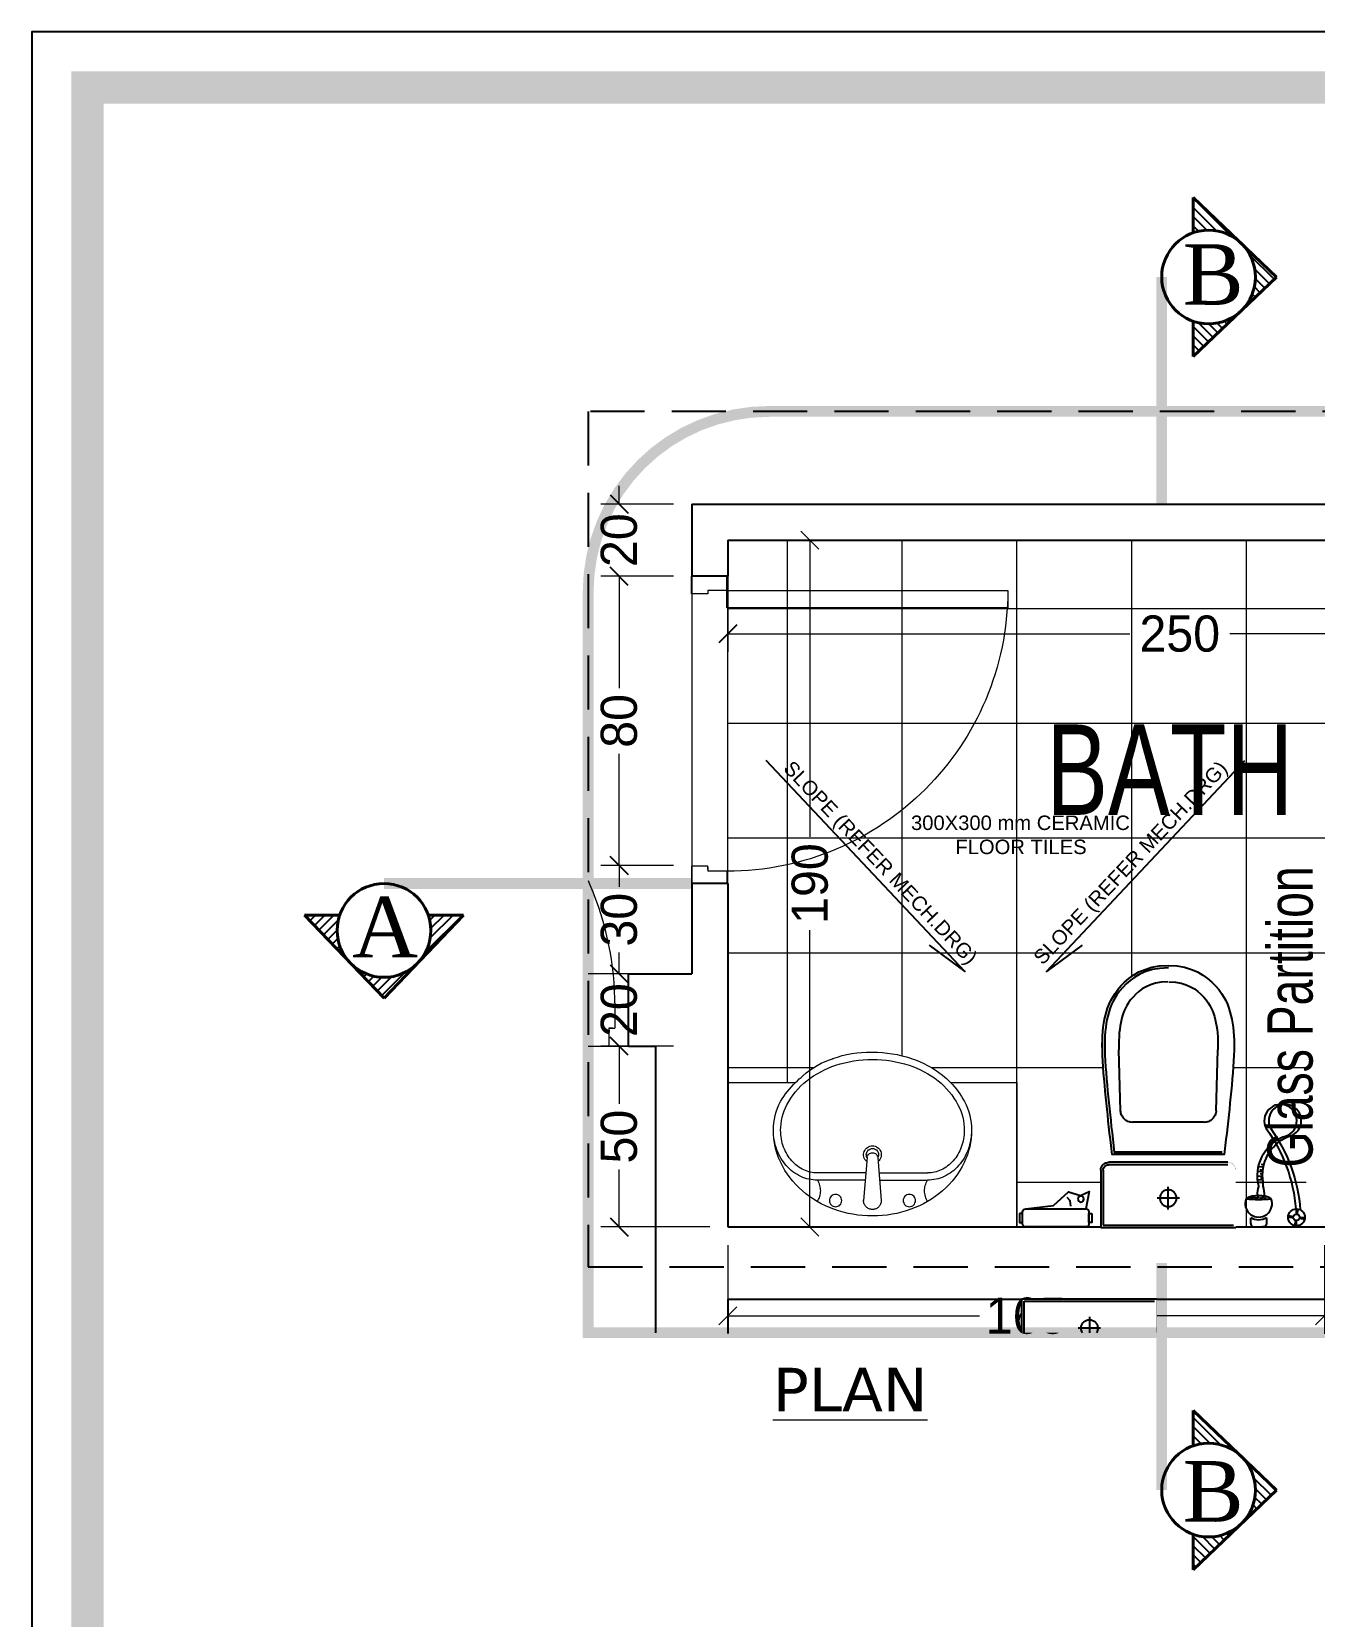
# Model space of a CAD drawing. Header units: centimetres. Extents: x 7997 to 116674, y 1017 to 13844.
# Drawn here: x 50144.3 to 50499, y 10333.7 to 10772.1 of the extents above; entities that cross this region are included whole.
import ezdxf
from ezdxf.xclip import XClip

# ---------------------------------------------------------------- set-up
doc = ezdxf.new("R2010")
doc.units = ezdxf.units.CM
doc.header["$LTSCALE"] = 200
doc.header["$XCLIPFRAME"] = 0
doc.header["$PDMODE"] = 2
for name, pattern in [('A-106-Typical Floor Plan$0$HIDDEN', [0.375, 0.25, -0.125]), ('CENTER2', [1.125, 0.75, -0.125, 0.125, -0.125]), ('DASHED', [0.75, 0.5, -0.25])]:
    doc.linetypes.add(name, pattern=pattern)
for name, color, linetype in [('$1$BATH-FUR', 8, 'Continuous'), ('$1$wipeout', 85, 'Continuous'), ('$1$Z-RUBBER', 8, 'Continuous'), ('0949-AR-100-002 Basement level$0$KEITH - SAN', 1, 'Continuous'), ('A-DIM', 10, 'Continuous'), ('AFP-TOILET FIXTURE', 8, 'Continuous'), ('ARCH-TEXT', 6, 'Continuous'), ('AXIS', 9, 'CENTER2'), ('DIM', 11, 'Continuous'), ('SLOPE', 4, 'Continuous'), ('TXT', 6, 'Continuous'), ('Z-RUBBER', 8, 'Continuous')]:
    doc.layers.add(name, color=color, linetype=linetype)
for name, color, linetype, lineweight in [('$1$FIXTURE', 6, 'Continuous', 13), ('$1$Layer1', 67, 'Continuous', 9), ('$1$TEXT', 6, 'Continuous', 18), ('$1$WALL', 3, 'Continuous', 25), ('$2$HAT', 8, 'Continuous', 9), ('FIXTURE', 6, 'Continuous', 13), ('HA', 251, 'Continuous', 0), ('HAT', 8, 'Continuous', 9), ('PLAN', 7, 'Continuous', 40), ('TEXT', 6, 'Continuous', 18), ('WALL', 3, 'Continuous', 25)]:
    doc.layers.add(name, color=color, linetype=linetype, lineweight=lineweight)
doc.styles.add('$1$style8', font='swisscl.ttf', dxfattribs={"width": 0.8})
doc.styles.add('ROMAND', font='times.ttf')
doc.styles.add('sheet notes', font='verdana.ttf')
doc.styles.add('Style-Arial', font='arial.ttf')
doc.styles.add('T2', font='')
doc.styles.get('T2').set_extended_font_data('Elisia')
doc.dimstyles.new('NORMAL-1', dxfattribs={"dimtxt": 10, "dimasz": 5, "dimexe": 5, "dimexo": 5, "dimgap": 1, "dimtad": 0, "dimdec": 0, "dimdsep": 46, "dimtxsty": 'T2', "dimblk1": 'OBLIQUE', "dimblk2": 'OBLIQUE', "dimsah": 1, "dimcen": 0.09, "dimclrd": 4, "dimclre": 4, "dimclrt": 6, "dimadec": 0, "dimazin": 0, "dimtfac": 1, "dimtdec": 0, "dimtofl": 0, "dimtmove": 1, "dimatfit": 3, "dimldrblk": 'OPEN30', "dimfxl": 0, "dimtolj": 1, "dimtzin": 0, "dimlwd": 5, "dimlwe": 5, "dimarcsym": 0})
pattern_1 = [(135, (51569.2722, 9705.9187), (-1.2678204, -1.2678204), [])]
pattern_2 = [(45, (-21734.0303, -7392.24753), (-0.08838834765, 0.08838834765), [])]

# ---------------------------------------------------------------- blocks, each defined once
blk = doc.blocks.new('_OBLIQUE')
at = {"color": 0, "linetype": 'ByBlock'}
blk.add_line((-0.5, -0.5), (0.5, 0.5), dxfattribs=at)
blk = doc.blocks.new('*D325')
at = {"layer": 'A-DIM', "color": 4, "lineweight": 5, "transparency": 16777216}
for p, q in [((50306.73, 10641.43), (50306.73, 10646.43)), ((50321.81, 10641.43), (50301.73, 10641.43)), ((50321.81, 10621.43), (50301.73, 10621.43)), ((50306.73, 10621.43), (50306.73, 10616.43))]:
    blk.add_line(p, q, dxfattribs=at)
at = {"layer": 'Defpoints', "color": 0, "transparency": 16777216}
for p in [(50326.81, 10641.43), (50306.73, 10621.43), (50326.81, 10621.43)]:
    blk.add_point(p, dxfattribs=at)
at = {"layer": 'A-DIM', "color": 4, "lineweight": 5, "transparency": 16777216, "xscale": 5, "yscale": 5, "zscale": 5}
for p, rotation in [((50306.73, 10641.43), 270), ((50306.73, 10621.43), 90)]:
    blk.add_blockref('_OBLIQUE', p, dxfattribs=dict(at, rotation=rotation))
at = {"layer": 'A-DIM', "color": 6, "transparency": 16777216, "insert": (50306.73, 10631.43), "char_height": 10, "attachment_point": 5, "rotation": 90, "style": 'T2'}
blk.add_mtext('\\A1;20', dxfattribs=at)
blk = doc.blocks.new('_Open30')
at = {"color": 0, "linetype": 'ByBlock', "lineweight": -2}
for p, q in [((-1, 0.268), (0, 0)), ((0, 0), (-1, -0.268)), ((0, 0), (-1, 0))]:
    blk.add_line(p, q, dxfattribs=at)
blk = doc.blocks.new('*D326')
at = {"layer": 'A-DIM', "color": 4, "lineweight": 5, "transparency": 16777216}
for p, q in [((50321.81, 10621.43), (50301.73, 10621.43)), ((50306.73, 10621.43), (50306.73, 10590.52)), ((50306.73, 10541.43), (50306.73, 10572.33)), ((50321.81, 10541.43), (50301.73, 10541.43))]:
    blk.add_line(p, q, dxfattribs=at)
at = {"layer": 'Defpoints', "color": 0, "transparency": 16777216}
for p in [(50326.81, 10621.43), (50306.73, 10541.43), (50326.81, 10541.43)]:
    blk.add_point(p, dxfattribs=at)
at = {"layer": 'A-DIM', "color": 4, "lineweight": 5, "transparency": 16777216, "xscale": 5, "yscale": 5, "zscale": 5}
for p, rotation in [((50306.73, 10621.43), 90), ((50306.73, 10541.43), 270)]:
    blk.add_blockref('_OBLIQUE', p, dxfattribs=dict(at, rotation=rotation))
at = {"layer": 'A-DIM', "color": 6, "transparency": 16777216, "insert": (50306.73, 10581.43), "char_height": 10, "attachment_point": 5, "rotation": 90, "style": 'T2'}
blk.add_mtext('\\A1;80', dxfattribs=at)
blk = doc.blocks.new('*D327')
at = {"layer": 'A-DIM', "color": 4, "lineweight": 5, "transparency": 16777216}
for p, q in [((50321.81, 10541.43), (50301.73, 10541.43)), ((50306.73, 10541.43), (50306.73, 10535.52)), ((50306.73, 10511.43), (50306.73, 10517.33)), ((50321.81, 10511.43), (50301.73, 10511.43))]:
    blk.add_line(p, q, dxfattribs=at)
at = {"layer": 'Defpoints', "color": 0, "transparency": 16777216}
for p in [(50326.81, 10541.43), (50306.73, 10511.43), (50326.81, 10511.43)]:
    blk.add_point(p, dxfattribs=at)
at = {"layer": 'A-DIM', "color": 4, "lineweight": 5, "transparency": 16777216, "xscale": 5, "yscale": 5, "zscale": 5}
for p, rotation in [((50306.73, 10541.43), 90), ((50306.73, 10511.43), 270)]:
    blk.add_blockref('_OBLIQUE', p, dxfattribs=dict(at, rotation=rotation))
at = {"layer": 'A-DIM', "color": 6, "transparency": 16777216, "insert": (50306.73, 10526.43), "char_height": 10, "attachment_point": 5, "rotation": 90, "style": 'T2'}
blk.add_mtext('\\A1;30', dxfattribs=at)
blk = doc.blocks.new('*D328')
at = {"layer": 'A-DIM', "color": 4, "lineweight": 5, "transparency": 16777216}
for p, q in [((50306.73, 10511.43), (50306.73, 10516.43)), ((50321.81, 10511.43), (50301.73, 10511.43)), ((50321.81, 10491.43), (50301.73, 10491.43)), ((50306.73, 10491.43), (50306.73, 10486.43))]:
    blk.add_line(p, q, dxfattribs=at)
at = {"layer": 'Defpoints', "color": 0, "transparency": 16777216}
for p in [(50326.81, 10511.43), (50306.73, 10491.43), (50326.81, 10491.43)]:
    blk.add_point(p, dxfattribs=at)
at = {"layer": 'A-DIM', "color": 4, "lineweight": 5, "transparency": 16777216, "xscale": 5, "yscale": 5, "zscale": 5}
for p, rotation in [((50306.73, 10511.43), 270), ((50306.73, 10491.43), 90)]:
    blk.add_blockref('_OBLIQUE', p, dxfattribs=dict(at, rotation=rotation))
at = {"layer": 'A-DIM', "color": 6, "transparency": 16777216, "insert": (50306.73, 10501.43), "char_height": 10, "attachment_point": 5, "rotation": 90, "style": 'T2'}
blk.add_mtext('\\A1;20', dxfattribs=at)
blk = doc.blocks.new('*D329')
at = {"layer": 'A-DIM', "color": 4, "lineweight": 5, "transparency": 16777216}
for p, q in [((50321.81, 10491.43), (50301.73, 10491.43)), ((50306.73, 10491.43), (50306.73, 10475.52)), ((50306.73, 10441.43), (50306.73, 10457.33)), ((50331.81, 10441.43), (50301.73, 10441.43))]:
    blk.add_line(p, q, dxfattribs=at)
at = {"layer": 'Defpoints', "color": 0, "transparency": 16777216}
for p in [(50326.81, 10491.43), (50306.73, 10441.43), (50336.81, 10441.43)]:
    blk.add_point(p, dxfattribs=at)
at = {"layer": 'A-DIM', "color": 4, "lineweight": 5, "transparency": 16777216, "xscale": 5, "yscale": 5, "zscale": 5}
for p, rotation in [((50306.73, 10491.43), 90), ((50306.73, 10441.43), 270)]:
    blk.add_blockref('_OBLIQUE', p, dxfattribs=dict(at, rotation=rotation))
at = {"layer": 'A-DIM', "color": 6, "transparency": 16777216, "insert": (50306.73, 10466.43), "char_height": 10, "attachment_point": 5, "rotation": 90, "style": 'T2'}
blk.add_mtext('\\A1;50', dxfattribs=at)
blk = doc.blocks.new('Wc-hl')
at = {"layer": 'AFP-TOILET FIXTURE'}
blk.add_lwpolyline([(0.0917, -0.0417), (0.0917, -0.0083, 0.414214), (0.0833, 0), (-0.0833, 0, 0.414214), (-0.0917, -0.0083), (-0.0917, -0.0417, 0.414214), (-0.0833, -0.05), (0.0833, -0.05, 0.414214)], format="xyb", close=True, dxfattribs=at)
for points in [[(-0.1, -0.0375), (-0.1, -0.0125), (-0.0917, -0.0125), (-0.0917, -0.0375)], [(0.1, -0.0375), (0.1, -0.0125), (0.0917, -0.0125), (0.0917, -0.0375)]]:
    blk.add_lwpolyline(points, close=True, dxfattribs=at)
for points in [[(-0.0833, -0.05), (-0.0067, -0.0594), (0.0348, -0.0973), (0.0682, -0.087), (0.0923, -0.0985), (0.0833, -0.05)], [(0.0418, -0.0577), (0.0402, -0.0721), (0.0311, -0.0817)]]:
    blk.add_lwpolyline(points, dxfattribs=at)
blk.add_circle((0.0694, -0.0773), 0.00833, dxfattribs=at)
blk = doc.blocks.new('Hs')
at = {"layer": 'AFP-TOILET FIXTURE'}
for p, q in [((-0.0028, 0.1317), (0.0114, 0.1308)), ((-0.0022, 0.1545), (0.0115, 0.1536)), ((-0.0022, 0.1413), (0.0111, 0.1404)), ((0.0001, 0.167), (0.0133, 0.1662)), ((0.0035, 0.159), (0.012, 0.1584)), ((0.0043, 0.1479), (0.0111, 0.1475)), ((0.0048, 0.1361), (0.0113, 0.1356)), ((0.0067, 0.1737), (0.0149, 0.1732)), ((-0.0019, 0.1243), (0.0127, 0.1243)), ((0.0127, 0.1133), (0.0127, 0.1243)), ((0.1047, 0.0355), (0.1047, 0.0499)), ((0.1066, 0.0353), (0.1096, 0.0494)), ((0.0816, 0.0271), (0.096, 0.0269)), ((0.0821, 0.0319), (0.0962, 0.0287)), ((0.0999, 0.004), (0.1029, 0.0181)), ((0.1047, 0.0035), (0.1047, 0.0179)), ((0.1133, 0.0247), (0.1273, 0.0215)), ((0.1135, 0.0266), (0.1279, 0.0263))]:
    blk.add_line(p, q, dxfattribs=at)
for points in [[(0.0002, 0.1133, -0.365329), (0.0673, 0.2493, 3.183615), (0.0211, 0.2722, -0.138182), (0.1029, 0.0498)], [(0.0127, 0.1243, -0.341856), (0.0797, 0.2493, 3.183615), (0.0335, 0.2722, -0.139739), (0.1152, 0.0474)], [(-0.022, 0.0258), (-0.022, 0.0108, 0.414214), (-0.0112, 0)], [(-0.0112, 0), (0.0112, 0, 0.414214)], [(0.022, 0.0258), (0.022, 0.0108, -0.414214), (0.0112, 0)]]:
    blk.add_lwpolyline(points, format="xyb", dxfattribs=at)
for centre, radius in [((-0.0211, 0.0802), 0.00149), ((-0.014, 0.0814), 0.00149), ((-0.007, 0.0802), 0.00149), ((-0.0009, 0.0823), 0.00149), ((0.0061, 0.0799), 0.00149), ((0.012, 0.0823), 0.00149), ((0.0181, 0.0799), 0.00149), ((0.1047, 0.0267), 0.0232), ((0.1047, 0.0267), 0.00879)]:
    blk.add_circle(centre, radius, dxfattribs=at)
for centre, radius, start, end in [((0.0549, 0.0922), 0.0586, 158.924, 185.0361), ((-0.0455, 0.0933), 0.0615, 352.5315, 18.9356), ((0, 0.0646), 0.0373, 158.5415, 21.4585), ((0, 0.0153), 0.0719, 61.1108, 118.8892), ((0, 0.3579), 0.2818, 262.9182, 277.0818), ((0, 0.0646), 0.0445, 240.4298, 299.5702)]:
    blk.add_arc(centre, radius, start, end, dxfattribs=at)
blk = doc.blocks.new('*D453')
at = {"layer": 'Defpoints', "color": 0, "transparency": 16777216}
for p in [(50337, 10631.43), (50359.52, 10631.43), (50336.81, 10441.43)]:
    blk.add_point(p, dxfattribs=at)
at = {"layer": 'HAT', "color": 4, "lineweight": 5, "transparency": 16777216}
for p, q in [((50342, 10631.43), (50364.52, 10631.43)), ((50359.52, 10631.43), (50359.52, 10549.33)), ((50359.52, 10441.43), (50359.52, 10523.52)), ((50341.81, 10441.43), (50364.52, 10441.43))]:
    blk.add_line(p, q, dxfattribs=at)
at = {"layer": 'HAT', "color": 4, "lineweight": 5, "transparency": 16777216, "xscale": 5, "yscale": 5, "zscale": 5}
for p, rotation in [((50359.52, 10631.43), 90), ((50359.52, 10441.43), 270)]:
    blk.add_blockref('_OBLIQUE', p, dxfattribs=dict(at, rotation=rotation))
at = {"layer": 'HAT', "color": 6, "transparency": 16777216, "insert": (50359.52, 10536.43), "char_height": 10, "attachment_point": 5, "rotation": 90, "style": 'T2'}
blk.add_mtext('\\A1;190', dxfattribs=at)
blk = doc.blocks.new('*D467')
at = {"layer": 'Defpoints', "color": 0, "transparency": 16777216}
for p in [(50336.81, 10441.43), (50501.81, 10441.43), (50336.81, 10416.83)]:
    blk.add_point(p, dxfattribs=at)
at = {"layer": 'HAT', "color": 4, "lineweight": 5, "transparency": 16777216}
for p, q in [((50336.81, 10436.43), (50336.81, 10411.83)), ((50501.81, 10436.43), (50501.81, 10411.83)), ((50336.81, 10416.83), (50406.41, 10416.83)), ((50501.81, 10416.83), (50432.22, 10416.83))]:
    blk.add_line(p, q, dxfattribs=at)
at = {"layer": 'HAT', "color": 4, "lineweight": 5, "transparency": 16777216, "xscale": 5, "yscale": 5, "zscale": 5, "rotation": 180}
blk.add_blockref('_OBLIQUE', (50336.81, 10416.83), dxfattribs=at)
at = {"layer": 'HAT', "color": 4, "lineweight": 5, "transparency": 16777216, "xscale": 5, "yscale": 5, "zscale": 5}
blk.add_blockref('_OBLIQUE', (50501.81, 10416.83), dxfattribs=at)
at = {"layer": 'HAT', "color": 6, "transparency": 16777216, "insert": (50419.31, 10416.83), "char_height": 10, "attachment_point": 5, "style": 'T2'}
blk.add_mtext('\\A1;165', dxfattribs=at)
blk = doc.blocks.new('*D881')
at = {"layer": 'Defpoints', "color": 0, "transparency": 16777216}
for p in [(50336.81, 10631.43), (50586.81, 10631.18), (50586.81, 10605.52)]:
    blk.add_point(p, dxfattribs=at)
at = {"layer": 'DIM', "color": 4, "lineweight": 5, "transparency": 16777216}
for p, q in [((50336.81, 10626.43), (50336.81, 10600.52)), ((50586.81, 10626.18), (50586.81, 10600.52)), ((50336.81, 10605.52), (50447.96, 10605.52)), ((50586.81, 10605.52), (50475.67, 10605.52))]:
    blk.add_line(p, q, dxfattribs=at)
at = {"layer": 'DIM', "color": 4, "lineweight": 5, "transparency": 16777216, "xscale": 5, "yscale": 5, "zscale": 5, "rotation": 180}
blk.add_blockref('_OBLIQUE', (50336.81, 10605.52), dxfattribs=at)
at = {"layer": 'DIM', "color": 4, "lineweight": 5, "transparency": 16777216, "xscale": 5, "yscale": 5, "zscale": 5}
blk.add_blockref('_OBLIQUE', (50586.81, 10605.52), dxfattribs=at)
at = {"layer": 'DIM', "color": 6, "transparency": 16777216, "insert": (50461.81, 10605.52), "char_height": 10, "attachment_point": 5, "style": 'T2'}
blk.add_mtext('\\A1;250', dxfattribs=at)
blk = doc.blocks.new('08-TITLE SHEET-selattin', base_point=(45714.81, -203081.37))
at = {"color": 0}
blk.add_lwpolyline([(51244.81, -203081.37), (45714.81, -203081.37), (45714.81, -206921.37), (51244.81, -206921.37)], close=True, dxfattribs=at)
at = {"color": 0, "linetype": 'ByBlock', "const_width": 17.04}
blk.add_lwpolyline([(45744.29, -206891.89), (51215.34, -206891.89), (51215.34, -203110.84), (45744.29, -203110.84)], close=True, dxfattribs=at)
at = {"layer": 'HA', "ltscale": 1.2}
blk.add_lwpolyline([(45714.81, -203081.37), (51244.81, -203081.37), (51244.81, -206921.37), (45714.81, -206921.37)], close=True, dxfattribs=at)
blk = doc.blocks.new('A$C414D25BB')
at = {"layer": 'Z-RUBBER', "ltscale": 0.05}
h = blk.add_hatch(dxfattribs=at)
h.set_pattern_fill('ANSI31', color=256, style=0)
h.set_pattern_definition(pattern_2)
h.paths.add_polyline_path([(0.114, 0.0618, -5.138733), (0.1155, 0.0618), (0.1155, 0.0603), (0.1162, 0.0603), (0.1155, 0.0581), (0.1162, 0.0581), (0.1147, 0.0556), (0.1132, 0.0581), (0.114, 0.0581), (0.1132, 0.0603), (0.114, 0.0603)])
at = {"layer": 'FIXTURE'}
for p, q in [((0.8572, 0.9156), (0.8572, 0.1156)), ((0.9072, 0.9156), (0.8572, 0.9156)), ((0.9072, 0.1156), (0.9072, 0.9156)), ((0.1072, 0.1156), (0.0722, 0.1156)), ((0.0722, 0.1156), (0.0722, 0.0156)), ((0.1072, 0.1156), (0.1072, 0.0616)), ((0.8572, 0.1156), (0.9072, 0.1156)), ((0.9072, 0.1156), (0.9472, 0.1156)), ((0.9072, 0.1156), (0.9072, 0.0616)), ((0.9472, 0.1156), (0.9472, 0.0156)), ((0.1192, 0.0616), (0.1072, 0.0616)), ((0.1122, 0.0616), (0.1222, 0.0616)), ((0.1222, 0.0616), (0.1222, 0.0156)), ((0.9072, 0.0616), (0.8972, 0.0616)), ((0.8972, 0.0616), (0.8972, 0.0156)), ((0.1222, 0.0156), (0.0722, 0.0156)), ((0.8972, 0.0156), (0.9472, 0.0156))]:
    blk.add_line(p, q, dxfattribs=at)
blk.add_lwpolyline([(0.9055, 0.0616), (0.904, 0.0616)], dxfattribs=at)
blk.add_arc((0.9072, 0.1156), 0.8, 90, 180, dxfattribs=at)
blk = doc.blocks.new('$1$A$C397E50C8')
at = {"layer": '$1$Layer1', "color": 8}
for p, q in [((0.8, 0.514), (0.8, 0.114)), ((0.385, 0.3222), (0.3755, 0.441)), ((0.415, 0.3222), (0.4245, 0.441)), ((0.38, 0.3845), (0.2477, 0.3845)), ((0.38, 0.3645), (0.2477, 0.3645)), ((0.42, 0.3845), (0.5523, 0.3845)), ((0.42, 0.3645), (0.5523, 0.3645)), ((0, 0.114), (0.1875, 0.114)), ((0.6161, 0.114), (0.8, 0.114))]:
    blk.add_line(p, q, dxfattribs=at)
for centre in [(0.298, 0.441), (0.502, 0.441)]:
    blk.add_circle(centre, 0.017, dxfattribs=at)
for centre, radius, start, end in [((0.4, 0.1673), 0.3162, 90, 109.7015), ((0.4, 0.1673), 0.3162, 70.2985, 90), ((0.3861, 0.2061), 0.275, 109.7015, 130.8429), ((0.1998, 0.4137), 0.0561, 328.5927, 32.0804), ((0.4, 0.441), 0.0245, 0, 180), ((0.4139, 0.2061), 0.275, 49.1571, 70.2985), ((0.6002, 0.4137), 0.0561, 147.9196, 211.4073), ((0.3647, 0.2308), 0.2423, 130.8429, 154.3988), ((0.4353, 0.2308), 0.2423, 25.6012, 49.1571), ((0.2545, 0.2621), 0.1239, 115.1324, 138.557), ((0.2545, 0.2621), 0.1039, 115.1324, 138.557), ((0.2477, 0.2766), 0.1079, 90, 115.1324), ((0.2477, 0.2766), 0.0879, 90, 115.1324), ((0.5523, 0.2766), 0.1079, 64.8676, 90), ((0.5523, 0.2766), 0.0879, 64.8676, 90), ((0.5455, 0.2621), 0.1039, 41.443, 64.8676), ((0.5455, 0.2621), 0.1239, 41.443, 64.8676), ((0.3317, 0.2466), 0.2057, 154.3988, 180), ((0.2652, 0.2527), 0.1381, 138.557, 159.911), ((0.2652, 0.2527), 0.1181, 138.557, 159.911), ((0.4, 0.314), 0.0245, 130.1483, 49.8517), ((0.4, 0.314), 0.017, 151.52, 28.48), ((0.4, 0.3234), 0.015, 184.5957, 355.4043), ((0.5348, 0.2527), 0.1181, 20.089, 41.443), ((0.5348, 0.2527), 0.1381, 20.089, 41.443), ((0.4683, 0.2466), 0.2057, 0, 25.6012), ((0.2818, 0.2466), 0.1558, 159.911, 180), ((0.2818, 0.2466), 0.1358, 159.911, 180), ((0.5182, 0.2466), 0.1358, 0, 20.089), ((0.5182, 0.2466), 0.1558, 0, 20.089), ((0.298, 0.2466), 0.172, 180, 207.7048), ((0.298, 0.2466), 0.152, 180, 207.7048), ((0.502, 0.2466), 0.152, 332.2952, 0), ((0.502, 0.2466), 0.172, 332.2952, 0), ((0.3472, 0.2725), 0.2075, 207.7048, 231.7336), ((0.4528, 0.2725), 0.2075, 308.2664, 332.2952), ((0.39, 0.3175), 0.2871, 211.6966, 225.1435), ((0.4528, 0.2725), 0.2275, 315.8627, 332.2952), ((0.39, 0.3175), 0.2871, 225.1435, 230.6034), ((0.3551, 0.2568), 0.2183, 227.5536, 253.317), ((0.3792, 0.313), 0.2592, 231.7336, 251.9061), ((0.4208, 0.313), 0.2592, 288.0939, 308.2664), ((0.4208, 0.313), 0.2792, 288.0939, 308.2664), ((0.4528, 0.2725), 0.2275, 308.2664, 315.8627), ((0.39, 0.3175), 0.2871, 249.6954, 271.4336), ((0.4, 0.3768), 0.3263, 251.9061, 270), ((0.4, 0.3768), 0.3263, 270, 288.0939), ((0.4, 0.3768), 0.3463, 270, 288.0939), ((0.4, 0.3768), 0.3463, 269.5314, 270)]:
    blk.add_arc(centre, radius, start, end, dxfattribs=at)
blk = doc.blocks.new('$1$CLOSET')
blk.add_wipeout([(-2144343.9545, -2148345.497), (-2144343.7934, -2148345.4974), (-2144343.7873, -2148345.4993), (-2144343.7794, -2148345.505), (-2144343.7776, -2148345.508), (-2144343.7751, -2148345.515), (-2144343.7744, -2148345.5189), (-2144343.7744, -2148345.8484), (-2144343.7759, -2148345.8564), (-2144343.7786, -2148345.8613), (-2144343.7808, -2148345.8639), (-2144343.7831, -2148345.8657), (-2144343.7887, -2148345.8686), (-2144343.7919, -2148345.8699), (-2144343.7963, -2148345.8703), (-2144343.9545, -2148345.8703), (-2144343.9545, -2148345.5064)]).dxf.layer = '$1$wipeout'
at = {"layer": '$1$BATH-FUR', "color": 8, "linetype": 'Continuous'}
for p, q in [((-2144343.9545, -2148345.8703), (-2144343.9545, -2148345.497)), ((-2144343.9479, -2148345.8638), (-2144343.9479, -2148345.5036)), ((-2144343.781, -2148345.5189), (-2144343.781, -2148345.8484)), ((-2144343.8736, -2148345.6527), (-2144343.8736, -2148345.7146)), ((-2144343.9045, -2148345.6837), (-2144343.8426, -2148345.6837)), ((-2144343.7963, -2148345.8703), (-2144343.9545, -2148345.8703)), ((-2144343.7963, -2148345.8638), (-2144343.9479, -2148345.8638))]:
    blk.add_line(p, q, dxfattribs=at)
blk.add_circle((-2144343.8736, -2148345.6838), 0.0231, dxfattribs=at)
blk.add_arc((-2144343.7963, -2148345.8484), 0.0153, 270, 0, dxfattribs=at)
blk.add_wipeout([(-2144343.7525, -2148345.529), (-2144343.6907, -2148345.5216), (-2144343.6597, -2148345.5181), (-2144343.6433, -2148345.5164), (-2144343.6188, -2148345.5138), (-2144343.6024, -2148345.5122), (-2144343.5802, -2148345.51), (-2144343.5662, -2148345.5087), (-2144343.5443, -2148345.5068), (-2144343.5269, -2148345.5052), (-2144343.5042, -2148345.5036), (-2144343.4818, -2148345.5024), (-2144343.4616, -2148345.5017), (-2144343.4433, -2148345.5016), (-2144343.4304, -2148345.502), (-2144343.4241, -2148345.5022), (-2144343.4064, -2148345.5037), (-2144343.4006, -2148345.5043), (-2144343.3841, -2148345.5069), (-2144343.3682, -2148345.5103), (-2144343.3578, -2148345.513), (-2144343.3464, -2148345.5167), (-2144343.3403, -2148345.5191), (-2144343.331, -2148345.5231), (-2144343.3209, -2148345.5283), (-2144343.3093, -2148345.5352), (-2144343.3036, -2148345.5392), (-2144343.2967, -2148345.5442), (-2144343.2916, -2148345.5486), (-2144343.2841, -2148345.5554), (-2144343.276, -2148345.5631), (-2144343.2639, -2148345.5775), (-2144343.2521, -2148345.5953), (-2144343.2478, -2148345.6028), (-2144343.2424, -2148345.6158), (-2144343.239, -2148345.625), (-2144343.2361, -2148345.6348), (-2144343.234, -2148345.644), (-2144343.2331, -2148345.6494), (-2144343.2308, -2148345.6692), (-2144343.2303, -2148345.6868), (-2144343.2309, -2148345.7003), (-2144343.2319, -2148345.7114), (-2144343.2337, -2148345.7216), (-2144343.2349, -2148345.7287), (-2144343.2385, -2148345.741), (-2144343.2421, -2148345.7512), (-2144343.2442, -2148345.7563), (-2144343.2497, -2148345.767), (-2144343.2521, -2148345.7723), (-2144343.2594, -2148345.7837), (-2144343.2683, -2148345.7954), (-2144343.2781, -2148345.8063), (-2144343.2916, -2148345.819), (-2144343.2991, -2148345.825), (-2144343.3105, -2148345.833), (-2144343.3171, -2148345.8374), (-2144343.3272, -2148345.8428), (-2144343.3373, -2148345.8474), (-2144343.3526, -2148345.8529), (-2144343.363, -2148345.8559), (-2144343.3787, -2148345.8597), (-2144343.4006, -2148345.8633), (-2144343.4367, -2148345.8659), (-2144343.4639, -2148345.8659), (-2144343.4943, -2148345.8646), (-2144343.5186, -2148345.863), (-2144343.5436, -2148345.861), (-2144343.5774, -2148345.8579), (-2144343.6106, -2148345.8546), (-2144343.627, -2148345.8529), (-2144343.6559, -2148345.8499), (-2144343.6729, -2148345.848), (-2144343.6936, -2148345.8457), (-2144343.7223, -2148345.8421), (-2144343.7525, -2148345.8386), (-2144343.7525, -2148345.5476)]).dxf.layer = '$1$wipeout'
for p, q in [((-2144343.7744, -2148345.5189), (-2144343.7744, -2148345.8484)), ((-2144343.7459, -2148345.5348), (-2144343.7459, -2148345.8328)), ((-2144343.6319, -2148345.5514), (-2144343.4631, -2148345.5464)), ((-2144343.6637, -2148345.5842), (-2144343.6637, -2148345.7825)), ((-2144343.6319, -2148345.8153), (-2144343.4631, -2148345.8203))]:
    blk.add_line(p, q, dxfattribs=at)
for points in [[(-2144343.23, -2148345.6841), (-2144343.2313, -2148345.66), (-2144343.2349, -2148345.6387), (-2144343.2406, -2148345.6197), (-2144343.2478, -2148345.6028), (-2144343.2564, -2148345.5879), (-2144343.2659, -2148345.5747), (-2144343.276, -2148345.5631), (-2144343.2864, -2148345.553), (-2144343.2967, -2148345.5442), (-2144343.307, -2148345.5367), (-2144343.3171, -2148345.5302), (-2144343.3272, -2148345.5248), (-2144343.3373, -2148345.5202), (-2144343.3475, -2148345.5163), (-2144343.3578, -2148345.513), (-2144343.3682, -2148345.5103), (-2144343.3787, -2148345.5079), (-2144343.3895, -2148345.5059), (-2144343.4006, -2148345.5043), (-2144343.4121, -2148345.5031), (-2144343.4241, -2148345.5022), (-2144343.4367, -2148345.5017), (-2144343.4499, -2148345.5015), (-2144343.4639, -2148345.5017), (-2144343.4787, -2148345.5022), (-2144343.4943, -2148345.5029), (-2144343.5104, -2148345.504), (-2144343.5269, -2148345.5052), (-2144343.5436, -2148345.5066), (-2144343.5605, -2148345.5081), (-2144343.5774, -2148345.5097), (-2144343.5942, -2148345.5114), (-2144343.6106, -2148345.513), (-2144343.627, -2148345.5147), (-2144343.6433, -2148345.5164), (-2144343.6597, -2148345.5181), (-2144343.6764, -2148345.52), (-2144343.6936, -2148345.5219), (-2144343.7113, -2148345.524), (-2144343.7525, -2148345.529), (-2144343.7525, -2148345.8386), (-2144343.7113, -2148345.8436), (-2144343.6936, -2148345.8457), (-2144343.6764, -2148345.8476), (-2144343.6597, -2148345.8495), (-2144343.6433, -2148345.8512), (-2144343.627, -2148345.8529), (-2144343.6106, -2148345.8546), (-2144343.5942, -2148345.8562), (-2144343.5774, -2148345.8579), (-2144343.5605, -2148345.8595), (-2144343.5436, -2148345.861), (-2144343.5269, -2148345.8624), (-2144343.5104, -2148345.8636), (-2144343.4943, -2148345.8646), (-2144343.4787, -2148345.8654), (-2144343.4639, -2148345.8659), (-2144343.4499, -2148345.8661), (-2144343.4367, -2148345.8659), (-2144343.4241, -2148345.8654), (-2144343.4121, -2148345.8645), (-2144343.4006, -2148345.8633), (-2144343.3895, -2148345.8617), (-2144343.3787, -2148345.8597), (-2144343.3682, -2148345.8573), (-2144343.3578, -2148345.8546), (-2144343.3475, -2148345.8513), (-2144343.3373, -2148345.8474), (-2144343.3272, -2148345.8428), (-2144343.3171, -2148345.8374), (-2144343.307, -2148345.8309), (-2144343.2967, -2148345.8234), (-2144343.2864, -2148345.8146), (-2144343.276, -2148345.8045), (-2144343.2659, -2148345.7929), (-2144343.2564, -2148345.7797), (-2144343.2478, -2148345.7648), (-2144343.2406, -2148345.7479), (-2144343.2349, -2148345.7289), (-2144343.2313, -2148345.7076), (-2144343.23, -2148345.6835)], [(-2144343.2365, -2148345.6832), (-2144343.2378, -2148345.7069), (-2144343.2414, -2148345.7274), (-2144343.2468, -2148345.7457), (-2144343.2537, -2148345.7618), (-2144343.2619, -2148345.7762), (-2144343.2711, -2148345.7888), (-2144343.2808, -2148345.7999), (-2144343.2908, -2148345.8097), (-2144343.3008, -2148345.8182), (-2144343.3107, -2148345.8255), (-2144343.3204, -2148345.8317), (-2144343.3301, -2148345.8369), (-2144343.3398, -2148345.8414), (-2144343.3496, -2148345.8451), (-2144343.3596, -2148345.8482), (-2144343.3697, -2148345.8509), (-2144343.38, -2148345.8532), (-2144343.3906, -2148345.8552), (-2144343.4014, -2148345.8567), (-2144343.4127, -2148345.858), (-2144343.4245, -2148345.8588), (-2144343.4369, -2148345.8593), (-2144343.4499, -2148345.8595), (-2144343.4638, -2148345.8593), (-2144343.4785, -2148345.8589), (-2144343.4939, -2148345.8581), (-2144343.5099, -2148345.8571), (-2144343.5263, -2148345.8558), (-2144343.5431, -2148345.8544), (-2144343.5599, -2148345.8529), (-2144343.5768, -2148345.8513), (-2144343.5935, -2148345.8497), (-2144343.61, -2148345.848), (-2144343.6263, -2148345.8464), (-2144343.6426, -2148345.8447), (-2144343.659, -2148345.8429), (-2144343.6757, -2148345.8411), (-2144343.6928, -2148345.8392), (-2144343.7105, -2148345.8371), (-2144343.7459, -2148345.8328), (-2144343.7459, -2148345.5348)], [(-2144343.2749, -2148345.6822), (-2144343.276, -2148345.6638), (-2144343.2789, -2148345.6476), (-2144343.2832, -2148345.6338), (-2144343.2885, -2148345.6218), (-2144343.2947, -2148345.6112), (-2144343.3016, -2148345.6018), (-2144343.3092, -2148345.5933), (-2144343.3171, -2148345.5856), (-2144343.3251, -2148345.5789), (-2144343.3329, -2148345.5732), (-2144343.3404, -2148345.5685), (-2144343.3478, -2148345.5645), (-2144343.3552, -2148345.5612), (-2144343.3628, -2148345.5584), (-2144343.3708, -2148345.5559), (-2144343.3792, -2148345.5536), (-2144343.3881, -2148345.5517), (-2144343.3972, -2148345.55), (-2144343.4066, -2148345.5487), (-2144343.4165, -2148345.5476), (-2144343.427, -2148345.5469), (-2144343.4382, -2148345.5464), (-2144343.4631, -2148345.5463)], [(-2144343.2749, -2148345.6846), (-2144343.276, -2148345.7029), (-2144343.2789, -2148345.7191), (-2144343.2832, -2148345.7329), (-2144343.2885, -2148345.745), (-2144343.2947, -2148345.7555), (-2144343.3016, -2148345.7649), (-2144343.3092, -2148345.7734), (-2144343.3171, -2148345.7811), (-2144343.3251, -2148345.7879), (-2144343.3329, -2148345.7935), (-2144343.3404, -2148345.7982), (-2144343.3478, -2148345.8022), (-2144343.3552, -2148345.8055), (-2144343.3628, -2148345.8083), (-2144343.3708, -2148345.8108), (-2144343.3792, -2148345.8131), (-2144343.3881, -2148345.815), (-2144343.3972, -2148345.8167), (-2144343.4066, -2148345.818), (-2144343.4165, -2148345.8191), (-2144343.427, -2148345.8198), (-2144343.4382, -2148345.8203), (-2144343.4631, -2148345.8205)]]:
    blk.add_lwpolyline(points, dxfattribs=at)
for centre, radius, start, end in [((-2144343.6309, -2148345.5842), 0.0329, 91.6968, 180), ((-2144343.6309, -2148345.7825), 0.0329, 180, 268.3032), ((-2144343.7963, -2148345.8484), 0.0219, 270, 0)]:
    blk.add_arc(centre, radius, start, end, dxfattribs=at)
at = {"color": 8, "ltscale": 0.001, "const_width": 0.000508}
for points in [[(-2144343.9545, -2148345.497), (-2144343.7963, -2148345.497), (-2144343.7906, -2148345.4978), (-2144343.7839, -2148345.5008), (-2144343.7794, -2148345.505), (-2144343.7759, -2148345.5111), (-2144343.7744, -2148345.5189), (-2144343.7744, -2148345.8484), (-2144343.7759, -2148345.8564), (-2144343.7786, -2148345.8613), (-2144343.7808, -2148345.8639), (-2144343.7854, -2148345.8674), (-2144343.7919, -2148345.8699), (-2144343.7963, -2148345.8703), (-2144343.9545, -2148345.8703), (-2144343.9545, -2148345.497)], [(-2144343.7525, -2148345.529), (-2144343.7525, -2148345.8386), (-2144343.6515, -2148345.8504), (-2144343.5858, -2148345.857), (-2144343.5269, -2148345.8624), (-2144343.4865, -2148345.865), (-2144343.4464, -2148345.866), (-2144343.421, -2148345.8651), (-2144343.4006, -2148345.8633), (-2144343.3787, -2148345.8597), (-2144343.363, -2148345.8559), (-2144343.3475, -2148345.8513), (-2144343.3323, -2148345.8451), (-2144343.3171, -2148345.8374), (-2144343.3039, -2148345.8286), (-2144343.2944, -2148345.8213), (-2144343.2832, -2148345.8114), (-2144343.2731, -2148345.8011), (-2144343.2635, -2148345.7896), (-2144343.2552, -2148345.7777), (-2144343.2442, -2148345.7563), (-2144343.24, -2148345.7461), (-2144343.2349, -2148345.7289), (-2144343.2313, -2148345.7076), (-2144343.2305, -2148345.693), (-2144343.2302, -2148345.6806), (-2144343.231, -2148345.6647), (-2144343.2331, -2148345.6494), (-2144343.2349, -2148345.6387), (-2144343.2406, -2148345.6197), (-2144343.2507, -2148345.5979), (-2144343.2639, -2148345.5775), (-2144343.276, -2148345.5631), (-2144343.2887, -2148345.5511), (-2144343.3036, -2148345.5392), (-2144343.3145, -2148345.5319), (-2144343.3272, -2148345.5248), (-2144343.3424, -2148345.5182), (-2144343.3526, -2148345.5147), (-2144343.3714, -2148345.5096), (-2144343.3877, -2148345.5063), (-2144343.4043, -2148345.5039), (-2144343.4304, -2148345.502), (-2144343.4518, -2148345.5015), (-2144343.4713, -2148345.5019), (-2144343.4922, -2148345.5028), (-2144343.5042, -2148345.5036), (-2144343.5223, -2148345.5049), (-2144343.5662, -2148345.5087), (-2144343.5942, -2148345.5114), (-2144343.6224, -2148345.5142), (-2144343.6515, -2148345.5172), (-2144343.6907, -2148345.5216), (-2144343.7525, -2148345.529)]]:
    blk.add_lwpolyline(points, dxfattribs=at)
blk = doc.blocks.new('$1$A$C414D25BB')
at = {"layer": '$1$Z-RUBBER', "ltscale": 0.05}
h = blk.add_hatch(dxfattribs=at)
h.set_pattern_fill('ANSI31', color=256, style=0)
h.set_pattern_definition(pattern_2)
h.paths.add_polyline_path([(0.114, 0.0618, -5.138733), (0.1155, 0.0618), (0.1155, 0.0603), (0.1162, 0.0603), (0.1155, 0.0581), (0.1162, 0.0581), (0.1147, 0.0556), (0.1132, 0.0581), (0.114, 0.0581), (0.1132, 0.0603), (0.114, 0.0603)])
at = {"layer": '$1$FIXTURE'}
for p, q in [((0.8572, 0.9156), (0.8572, 0.1156)), ((0.9072, 0.9156), (0.8572, 0.9156)), ((0.9072, 0.1156), (0.9072, 0.9156)), ((0.1072, 0.1156), (0.0722, 0.1156)), ((0.0722, 0.1156), (0.0722, 0.0156)), ((0.1072, 0.1156), (0.1072, 0.0616)), ((0.8572, 0.1156), (0.9072, 0.1156)), ((0.9072, 0.1156), (0.9472, 0.1156)), ((0.9072, 0.1156), (0.9072, 0.0616)), ((0.9472, 0.1156), (0.9472, 0.0156)), ((0.1192, 0.0616), (0.1072, 0.0616)), ((0.1122, 0.0616), (0.1222, 0.0616)), ((0.1222, 0.0616), (0.1222, 0.0156)), ((0.9072, 0.0616), (0.8972, 0.0616)), ((0.8972, 0.0616), (0.8972, 0.0156)), ((0.1222, 0.0156), (0.0722, 0.0156)), ((0.8972, 0.0156), (0.9472, 0.0156))]:
    blk.add_line(p, q, dxfattribs=at)
blk.add_lwpolyline([(0.9055, 0.0616), (0.904, 0.0616)], dxfattribs=at)
blk.add_arc((0.9072, 0.1156), 0.8, 90, 180, dxfattribs=at)
blk = doc.blocks.new('03-FIRST FLOOR PLAN-selattin', base_point=(31015.73, 25621.5))
at = {"layer": '$1$WALL'}
for p, q in [((30705.73, 25156.5), (30705.73, 25136.5)), ((30705.73, 25156.5), (30965.73, 25156.5)), ((30715.73, 25146.5), (30965.73, 25146.5)), ((30715.73, 25146.5), (30715.73, 25136.5)), ((30715.73, 25136.5), (30705.73, 25136.5)), ((30705.73, 25051.5), (30705.73, 25026.5)), ((30715.73, 25051.5), (30705.73, 25051.5)), ((30715.73, 25051.5), (30715.73, 24956.5)), ((30688.23, 25026.5), (30705.73, 25026.5)), ((30688.23, 25006.5), (30688.23, 25026.5)), ((30688.23, 25006.5), (30695.73, 25006.5)), ((30695.73, 25006.5), (30695.73, 24766.5)), ((30715.73, 24956.5), (30965.73, 24956.5)), ((30715.73, 24936.5), (30965.73, 24936.5)), ((30715.73, 24936.5), (30715.73, 24756.5))]:
    blk.add_line(p, q, dxfattribs=at)
at = {"layer": '$2$HAT', "ltscale": 0.15}
for p, q in [((30705.73, 25136.5), (30705.73, 25051.5)), ((30715.73, 25051.5), (30715.73, 25136.5))]:
    blk.add_line(p, q, dxfattribs=at)
at = {"layer": 'HAT', "ltscale": 0.15}
for p, q in [((30688.23, 25026.5), (30593.23, 25026.5)), ((30593.23, 25006.5), (30688.23, 25006.5))]:
    blk.add_line(p, q, dxfattribs=at)
at = {"layer": '$1$WALL', "color": 0, "xscale": -97.14285718560265, "yscale": 97.14285718560265, "zscale": 97.14285718560265, "rotation": 270}
blk.add_blockref('$1$A$C414D25BB', (30704.21, 25044.48), dxfattribs=at)
at = {"layer": '$1$WALL', "xscale": -100, "yscale": 100, "zscale": 100, "rotation": 179.9999997198161}
blk.add_blockref('$1$A$C397E50C8', (30715.73, 25007.9), dxfattribs=at)
at = {"layer": 'WALL', "color": 0, "xscale": -108.5714285607147, "yscale": 108.5714285607147, "zscale": 108.5714285607147}
blk.add_blockref('A$C414D25BB', (30696.07, 25004.8), dxfattribs=at)
at = {"layer": '$1$TEXT', "style": '$1$style8'}
blk.add_text('BATH', height=25, dxfattribs=at).set_placement((30803.8, 25070.51))
blk.add_text('Glass Partition', height=12.5, rotation=90, dxfattribs=at).set_placement((30877.47, 24972.94))
at = {"layer": '$1$BATH-FUR', "yscale": 100, "zscale": 100, "rotation": 270}
for p, xscale in [((214865405.91, 214459351.83), -100), ((214865384.11, -214409458.83), 100)]:
    blk.add_blockref('$1$CLOSET', p, dxfattribs=dict(at, xscale=xscale))

msp = doc.modelspace()

# ---------------------------------------------------------------- hatches: boundary and pattern name
at = {"layer": 'TXT'}
h = msp.add_hatch(dxfattribs=at)
h.set_pattern_fill('ANSI31', color=256, scale=5.7375, angle=990, style=0)
h.set_pattern_definition(pattern_1)
h.paths.add_polyline_path([(50469.7746, 10691.2519, -0.08394009), (50465.5132, 10691.9724), (50465.5132, 10682.2032), (50488.5532, 10704.2129), (50465.5132, 10726.2226), (50465.5132, 10716.4562, -0.08394009), (50469.7746, 10717.1767, -1.00000012)])
h = msp.add_hatch(dxfattribs=at)
h.set_pattern_fill('ANSI31', color=256, scale=5.7375, angle=1080, style=0)
h.set_pattern_definition([(225, (51240.0067, 11648.8887), (1.2678204, -1.2678204), [])])
h.paths.add_polyline_path([(50254.6736, 10523.4663, 0.08394009), (50253.9531, 10527.7276), (50263.7223, 10527.7276), (50241.7126, 10504.6877), (50219.7029, 10527.7276), (50229.4693, 10527.7276, 0.08394009), (50228.7488, 10523.4663, 1.00000012)])
h = msp.add_hatch(dxfattribs=at)
h.set_pattern_fill('ANSI31', color=256, scale=5.7375, angle=990, style=0)
h.set_pattern_definition(pattern_1)
h.paths.add_polyline_path([(50469.7746, 10381.6054, 0.08394009), (50465.5132, 10380.8849), (50465.5132, 10390.6542), (50488.5532, 10368.6445), (50465.5132, 10346.6348), (50465.5132, 10356.4011, 0.08394009), (50469.7746, 10355.6807, 1.00000012)])

# ---------------------------------------------------------------- linework, layer by layer
at = {"linetype": 'Continuous'}
msp.add_lwpolyline([(50144.267, 8756.0841), (53047.517, 8756.0841), (53047.517, 10772.0841), (50144.267, 10772.0841)], close=True, dxfattribs=at)
at = {"layer": 'AXIS', "linetype": 'Continuous', "ltscale": 0.5, "const_width": 3}
for points in [[(50456.8122, 10704.2143), (50456.8122, 10641.4287)], [(50241.7112, 10536.4287), (50326.8122, 10536.4287)], [(50456.8122, 10368.643), (50456.8122, 10431.4287)]]:
    msp.add_lwpolyline(points, dxfattribs=at)
at = {"layer": 'HAT', "color": 8, "linetype": 'Continuous'}
for p, q in [((50353.2764, 10481.4287), (50353.2764, 10631.4122)), ((50385.0264, 10488.7904), (50385.0264, 10631.3805)), ((50416.7764, 10441.3487), (50416.7764, 10631.3487)), ((50448.5264, 10510.7436), (50448.5264, 10631.317)), ((50480.2764, 10441.2852), (50480.2764, 10631.2852)), ((50586.8122, 10612.4593), (50336.8122, 10612.4593)), ((50586.8122, 10580.7093), (50336.8122, 10580.7093)), ((50586.8122, 10548.9593), (50336.8122, 10548.9593)), ((50586.8122, 10517.2093), (50336.8122, 10517.2093)), ((50360.4281, 10485.4593), (50336.8122, 10485.4593)), ((50440.6582, 10485.4593), (50393.2754, 10485.4593)), ((50496.8122, 10485.4593), (50476.5738, 10485.4593)), ((50439.9631, 10453.7093), (50416.7764, 10453.7093)), ((50496.8122, 10453.7093), (50477.2678, 10453.7093))]:
    msp.add_line(p, q, dxfattribs=at)
at = {"layer": 'HAT'}
msp.add_lwpolyline([(50336.8122, 10631.4287), (50586.8122, 10631.1787), (50586.8122, 10441.1787), (50336.8122, 10441.4287)], close=True, dxfattribs=at)
at = {"layer": 'PLAN', "linetype": 'Continuous'}
for p, q in [((50488.5532, 10704.2129), (50465.5132, 10726.2226)), ((50465.5132, 10726.2226), (50465.5132, 10716.4562)), ((50488.5532, 10704.2129), (50465.5132, 10682.2032)), ((50465.5132, 10691.9724), (50465.5132, 10682.2032)), ((50241.7126, 10504.6877), (50219.7029, 10527.7276)), ((50219.7029, 10527.7276), (50229.4693, 10527.7276)), ((50241.7126, 10504.6877), (50263.7223, 10527.7276)), ((50253.9531, 10527.7276), (50263.7223, 10527.7276)), ((50488.5532, 10368.6445), (50465.5132, 10390.6542)), ((50465.5132, 10380.8849), (50465.5132, 10390.6542)), ((50488.5532, 10368.6445), (50465.5132, 10346.6348)), ((50465.5132, 10346.6348), (50465.5132, 10356.4011))]:
    msp.add_line(p, q, dxfattribs=at)
for centre in [(50469.7746, 10704.2143), (50241.7112, 10523.4663), (50469.7746, 10368.643)]:
    msp.add_circle(centre, 12.9624, dxfattribs=at)
at = {"layer": 'SLOPE', "elevation": -0.0001}
for points in [[(50392.4584, 10519.43), (50402.3297, 10512.1459), (50347.4553, 10570.4813)], [(50434.7931, 10519.43), (50424.9218, 10512.1459), (50479.7962, 10570.4813)]]:
    msp.add_lwpolyline(points, dxfattribs=at)
at = {"layer": 'WALL', "color": 8, "linetype": 'A-106-Typical Floor Plan$0$HIDDEN', "ltscale": 0.3}
msp.add_lwpolyline([(50298.1801, 10430.3691), (50651.2954, 10430.3691), (50651.2954, 10667.044), (50298.1801, 10667.044)], close=True, dxfattribs=at)

# ---------------------------------------------------------------- block references
at = {"layer": '0949-AR-100-002 Basement level$0$KEITH - SAN', "extrusion": (0, 0, -1), "xscale": -100, "yscale": 100}
msp.add_blockref('Hs', (-50483.6181, 10441.4287), dxfattribs=at)
at = {"layer": '0949-AR-100-002 Basement level$0$KEITH - SAN', "extrusion": (0, 0, -1), "xscale": 100, "yscale": 100, "zscale": 0.1, "rotation": 180}
msp.add_blockref('Wc-hl', (-50427.5202, 10441.4287), dxfattribs=at)
at = {"layer": 'DIM', "color": 0, "linetype": 'Continuous', "xscale": 0.5250000000000014, "yscale": 0.5250000000000014, "zscale": 0.5250000000000014}
msp.add_blockref('08-TITLE SHEET-selattin', (50144.267, 10772.0841), dxfattribs=at)

# ---------------------------------------------------------------- texts
at = {"layer": 'ARCH-TEXT', "lineweight": -3, "style": 'ROMAND'}
for s, p in [('B', (50462.6223, 10696.5579)), ('A', (50232.9044, 10516.0126)), ('B', (50462.6223, 10359.9391))]:
    msp.add_text(s, height=16.7344, dxfattribs=at).set_placement(p)
at = {"layer": 'TEXT', "extrusion": (1.73969e-05, -2.12882e-05, 1), "style": 'Style-Arial'}
msp.add_text('SLOPE (REFER MECH.DRG)', height=4, rotation=313.432649, dxfattribs=at).set_placement((50351.9044, 10568.05, 0.6529))
at = {"layer": 'TEXT', "extrusion": (-1.73969e-05, -2.12882e-05, 1), "style": 'Style-Arial'}
msp.add_text('SLOPE (REFER MECH.DRG)', height=4, rotation=46.567351, dxfattribs=at).set_placement((50423.8717, 10513.6784, -1.1012))
at = {"layer": 'TEXT', "style": 'sheet notes'}
msp.add_text('%%UPLAN', height=12.02739, dxfattribs=at).set_placement((50349.2719, 10390.452))
at = {"layer": 'TEXT', "linetype": 'ByBlock', "insert": (50379.4308, 10555.2476), "char_height": 4, "width": 76.178889, "attachment_point": 1, "style": 'Style-Arial'}
msp.add_mtext('\\pi8.03897;300X300 mm CERAMIC \\P\\pi20.29954;FLOOR TILES', dxfattribs=at)

# ---------------------------------------------------------------- dimensions: what is measured, and where the dimension line sits
at = {"layer": 'A-DIM'}
for base, p1, p2, picture, middle in [((50306.7316, 10621.4287), (50326.8122, 10641.4287), (50326.8122, 10621.4287), '*D325', (50306.7316, 10631.4287)), ((50306.7316, 10541.4287), (50326.8122, 10621.4287), (50326.8122, 10541.4287), '*D326', (50306.7316, 10581.4287)), ((50306.7316, 10511.4287), (50326.8122, 10541.4287), (50326.8122, 10511.4287), '*D327', (50306.7316, 10526.4287)), ((50306.7316, 10491.4287), (50326.8122, 10511.4287), (50326.8122, 10491.4287), '*D328', (50306.7316, 10501.4287)), ((50306.7316, 10441.4287), (50326.8122, 10491.4287), (50336.8122, 10441.4287), '*D329', (50306.7316, 10466.4287))]:
    dim = msp.add_linear_dim(base=base, p1=p1, p2=p2, angle=90, dimstyle='NORMAL-1', dxfattribs=at)
    dim.commit()
    dim.dimension.update_dxf_attribs({"geometry": picture, "text_midpoint": middle})
at = {"layer": 'DIM'}
dim = msp.add_linear_dim(base=(50586.8122, 10605.5177), p1=(50336.8122, 10631.4287), p2=(50586.8122, 10631.1787), dimstyle='NORMAL-1', dxfattribs=at)
dim.commit()
dim.dimension.update_dxf_attribs({"geometry": '*D881', "text_midpoint": (50461.8122, 10605.5177)})
at = {"layer": 'HAT'}
dim = msp.add_linear_dim(base=(50359.5165, 10631.4285), p1=(50336.8122, 10441.4287), p2=(50337.0022, 10631.4285), angle=90, dimstyle='NORMAL-1', dxfattribs=at)
dim.commit()
dim.dimension.update_dxf_attribs({"geometry": '*D453', "text_midpoint": (50359.5165, 10536.4286)})
dim = msp.add_linear_dim(base=(50336.8122, 10416.8336), p1=(50501.8122, 10441.4287), p2=(50336.8122, 10441.4287), dimstyle='NORMAL-1', dxfattribs=at)
dim.commit()
dim.dimension.update_dxf_attribs({"geometry": '*D467', "text_midpoint": (50419.3122, 10416.8336)})

# ---------------------------------------------------------------- next in the draw order: block references
at = {"layer": 'DIM', "linetype": 'Continuous'}
ref = msp.add_blockref('03-FIRST FLOOR PLAN-selattin', (50636.8122, 11106.4287), dxfattribs=at)
XClip(ref).set_block_clipping_path([(30677.0965242979, 24927.2602772133), (31030.2118085658, 24927.2602772133), (31030.2118085658, 25132.1156118405), (30980.2118085658, 25182.1156118405), (30727.0965242979, 25182.1156118405), (30677.0965242979, 25132.1156118405)])

# ---------------------------------------------------------------- next in the draw order: linework, layer by layer
at = {"layer": 'DIM', "color": 0, "linetype": 'DASHED', "ltscale": 0.2, "const_width": 3}
msp.add_lwpolyline([(50298.1801, 10412.1886), (50651.2954, 10412.1886), (50651.2954, 10617.044, 0.41421356), (50601.2954, 10667.044), (50348.1801, 10667.044, 0.41421356), (50298.1801, 10617.044)], format="xyb", close=True, dxfattribs=at)

doc.saveas('drawing.dxf')
